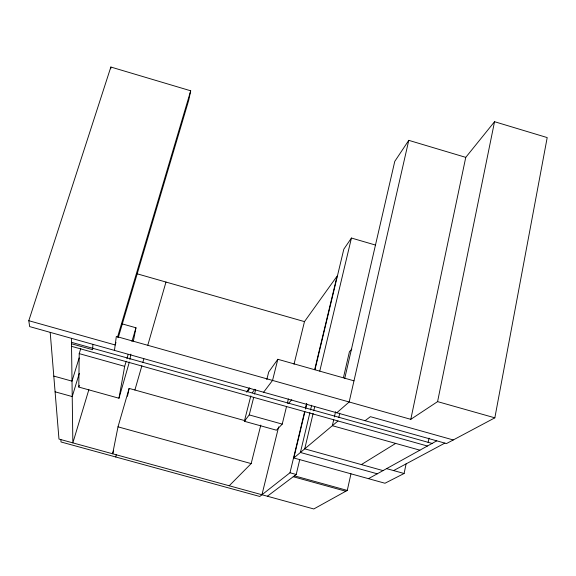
<?xml version="1.0" encoding="UTF-8"?>
<svg xmlns="http://www.w3.org/2000/svg" width="576" height="576" viewBox="0 0 576 576"><rect width="100%" height="100%" fill="white"/><g stroke="black" fill="none" stroke-linecap="round" stroke-linejoin="round"><path stroke-width="0.86" d="M129.355 362.03L118.973 398.232L78.79 387.065L79.214 353.628L80.784 348.494M92.923 344.347L92.614 349.69L71.503 343.778M110.75 68.818L110.858 67.032L190.699 90.799L188.741 100.174L118.296 337.493M114.466 350.395L116.33 336.449L410.796 419.335L437.587 401.623L494.539 121.702L547.2 137.578L494.842 417.83L446.486 443.563L29.664 326.599L28.8 320.702L110.858 67.032M118.973 398.232L124.675 366.35L126.18 361.21M129.866 359.395L130.882 354.125M133.423 340.949L135.965 327.773L122.134 323.87M245.218 420.746L129.132 388.411L118.001 426.838L112.658 453.802L113.638 450.41M428.126 442.498L429.026 438.098M304.92 411.682L293.832 457.985L384.977 483.242L404.093 473.494L406.109 463.824M410.796 419.335L465.761 157.363L494.539 121.702M127.462 396.288L129.132 388.411M115.769 456.991L116.251 454.781M50.198 332.359L58.975 439.07L313.798 508.968L347.27 490.421L350.978 473.782M465.761 157.363L408.773 140.342L349.164 401.983L336.802 412.783M338.789 417.492L339.79 413.158M333.756 419.587L332.345 425.7L419.882 450.187M334.361 416.959L335.578 411.718M343.447 377.633L349.445 351.67L351.806 349.178M344.678 378.619L394.762 161.395L408.773 140.342M313.135 413.402L304.733 448.848L383.033 470.606M313.747 410.81L314.777 406.483M309.91 412.56L300.413 452.47L377.266 473.803M310.529 409.954L311.659 405.209M319.781 371.074L351.439 238.039L375.494 245.059M267.379 496.238L296.208 474.48L299.743 459.626M60.847 439.589L61.02 441.979L259.769 496.469L289.987 472.766L304.632 411.595M305.474 408.096L306.518 403.726M314.676 369.648L337.075 276.142L304.481 321.617L294.012 364.248M305.546 409.061L306.806 403.819M314.964 369.742L343.829 249.163L351.439 238.039M261.958 494.748L278.626 426.888M250.826 395.899L244.346 421.272L276.43 430.2L282.233 424.116L286.481 406.735M287.338 403.258L288.396 398.916M229.212 485.77L251.165 463.594L260.813 425.088M353.981 380.83L277.834 359.287L272.542 380.419L263.599 392.242M266.789 379.591L268.704 371.995L277.834 359.287M244.346 421.272L249.235 414.907L253.656 397.541M254.542 394.063L255.643 389.722M134.899 390.01L141.862 365.825M142.855 362.369L143.849 358.913M147.83 345.096L165.982 282.053M126.929 358.639L128.182 354.348M131.947 341.489L135.965 327.773M115.963 342.389L115.193 344.974L28.8 320.702M117.497 337.219L190.699 90.799M88.87 389.642L72.857 442.879L71.431 338.321M79.301 373.356L72.23 396.562L55.087 391.817M78.79 387.065L79.308 385.344M79.128 357.919L72.014 381.146L53.791 376.085M246.478 392.134L249.408 387.871M247.486 391.802L249.912 388.274M252.266 392.789L254.794 389.246M288.454 403.466L291.809 399.73M293.832 457.985L337.99 420.97M365.076 420.718L370.397 416.671L453.269 439.956M361.361 464.587L395.662 443.412M368.482 478.67L436.766 440.834M393.602 470.578L444.866 443.11M289.987 472.766L296.208 474.48M118.001 426.838L251.165 463.594M294.415 475.834L347.27 490.421M293.234 476.726L345.809 491.234M249.235 414.907L282.233 424.116M386.597 468.634L404.093 473.494M71.489 342.324L432.086 443.426M71.539 346.327L427.414 446.018M79.214 353.628L124.675 366.35M437.587 401.623L494.842 417.83M136.649 273.672L304.481 321.617"/></g></svg>
